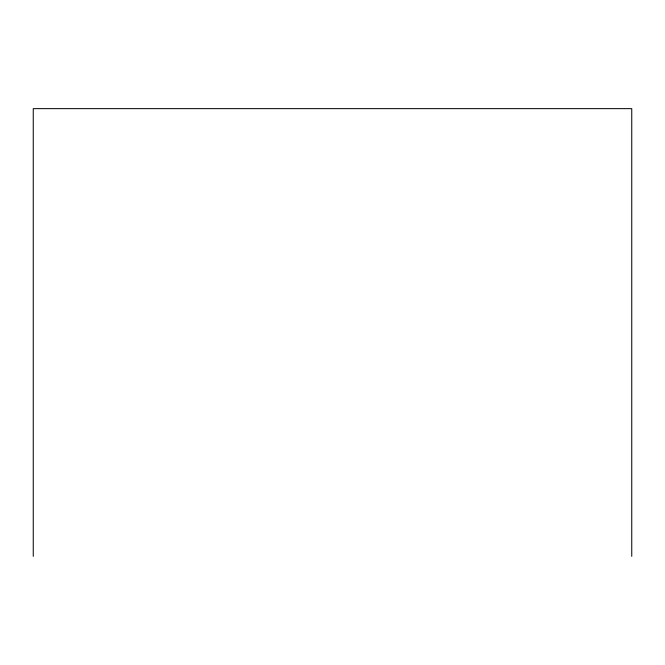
<?xml version="1.0" encoding="UTF-8"?>
<svg xmlns="http://www.w3.org/2000/svg" width="665" height="665" viewBox="0 0 665 665"><rect width="100%" height="100%" fill="white"/><g stroke="black" fill="none" stroke-linecap="round" stroke-linejoin="round"><path stroke-width="1" d="M631.75 556.356L631.75 108.644L33.25 108.644L33.25 556.356"/></g></svg>
